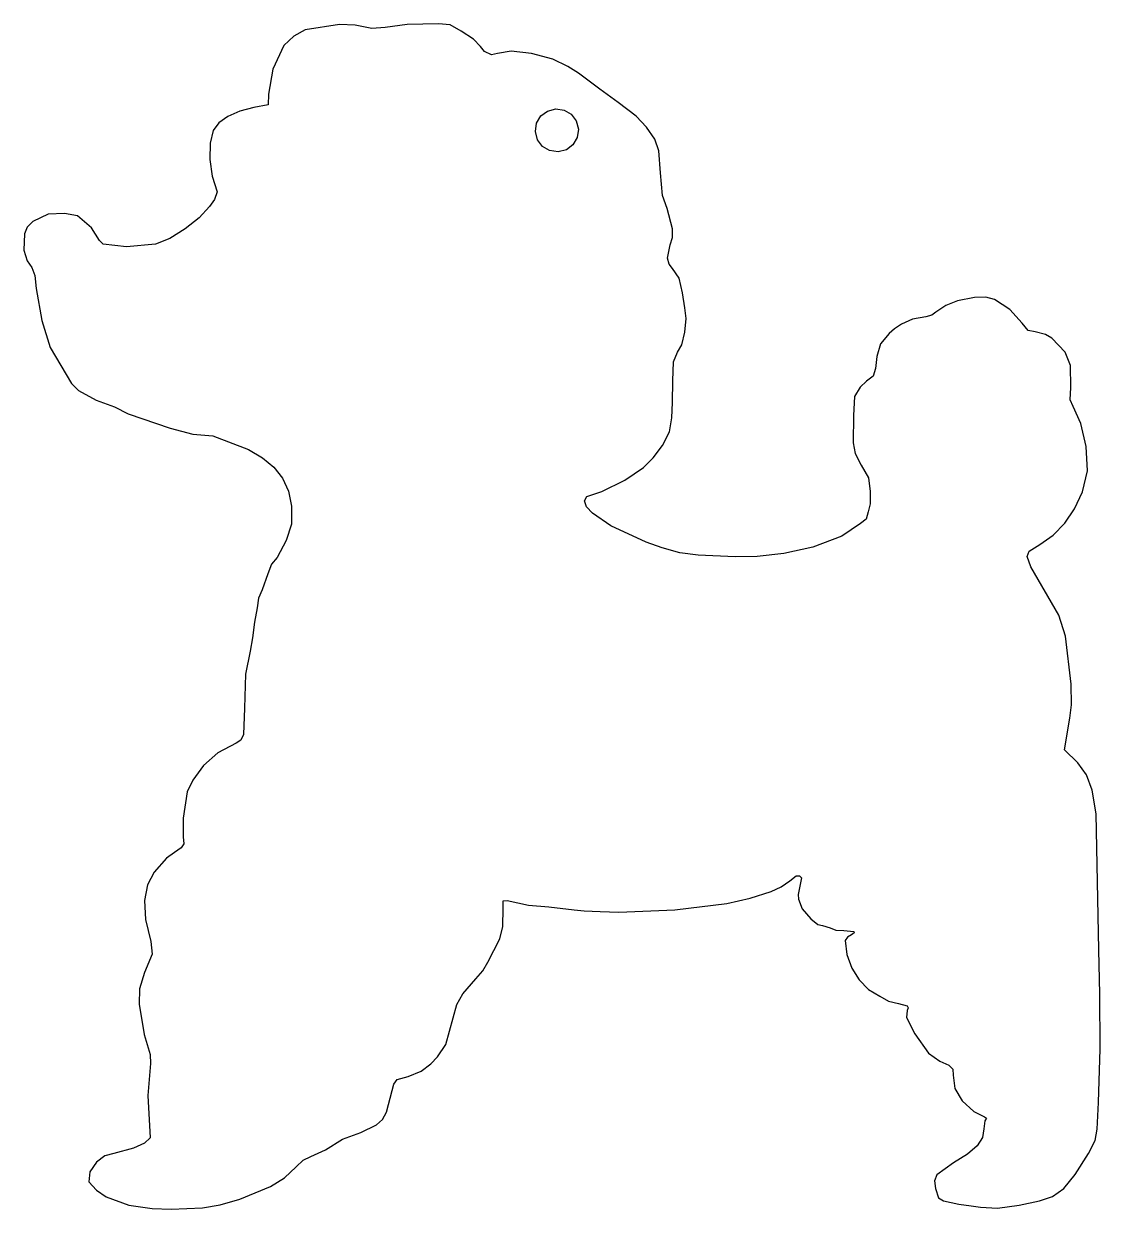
# Model space of a CAD drawing. Extents: x 0 to 100, y 0 to 110.
import ezdxf

# ---------------------------------------------------------------- set-up
doc = ezdxf.new("R2010")
doc.units = 0
doc.layers.add('Layer_1', color=7, linetype='CONTINUOUS')

msp = doc.modelspace()

# ---------------------------------------------------------------- linework, layer by layer
at = {"layer": 'Layer_1', "color": 7}
for points in [[(29.343652, 110.046849), (26.172721, 109.546661), (25.113715, 108.9647), (24.172676, 108.1086), (23.147726, 105.899592), (22.756011, 103.582823), (22.714164, 102.591272), (21.391624, 102.351199), (20.092947, 102.01214), (18.985094, 101.516044), (18.140687, 100.903283), (17.632343, 100.214227), (17.335338, 99.012751), (17.305278, 97.517728), (17.528491, 95.946434), (17.991307, 94.516149), (17.733561, 93.781797), (17.267999, 93.144577), (16.326713, 92.096198), (15.026251, 91.0545), (13.5966, 90.18043), (12.26775, 89.634932), (9.58559, 89.398048), (7.409352, 89.637068), (7.057026, 89.987244), (6.332319, 91.170148), (5.020618, 92.27292), (3.801754, 92.502209), (2.294549, 92.416929), (0.859486, 91.746174), (0.356893, 91.209758), (0.092816, 90.616323), (0.027628, 89.077912), (0.357888, 88.097939), (0.771696, 87.47383), (1.044564, 86.747374), (1.175448, 85.536368), (1.722974, 82.552557), (2.484712, 80.039139), (3.968668, 77.547038), (4.458066, 76.69981), (5.124271, 76.042669), (6.76459, 75.141526), (8.4446, 74.529367), (9.719279, 73.89195), (13.63941, 72.545037), (15.718482, 71.984897), (17.581535, 71.829061), (20.891935, 70.568174), (22.197201, 69.815755), (23.25765, 68.942602), (24.064635, 67.919155), (24.60951, 66.715851), (24.883628, 65.303129), (24.878343, 63.651426), (24.409039, 62.107991), (23.553132, 60.554483), (23.027286, 59.933429), (22.693138, 59.040061), (22.167745, 57.542015), (21.841343, 56.780404), (21.693073, 55.856087), (21.47078, 54.535533), (21.256445, 53.07212), (21.042331, 51.853716), (20.612075, 49.6948), (20.527971, 46.564623), (20.441708, 44.103947), (20.199741, 43.594484), (19.762175, 43.300071), (18.036803, 42.413962), (16.715373, 41.235139), (15.736783, 39.857286), (15.216739, 38.786089), (14.824877, 36.33628), (14.847393, 34.604085), (14.894118, 33.957659), (14.636582, 33.575388), (14.022205, 33.152876), (13.276602, 32.60789), (12.150223, 31.324412), (11.516136, 30.15591), (11.248661, 28.684456), (11.349306, 26.925514), (11.819585, 24.894546), (11.948736, 23.715005), (11.232437, 21.991252), (10.790429, 20.49655), (10.748211, 19.065957), (11.20585, 16.243966), (11.755416, 14.371546), (11.785845, 13.548958), (11.540923, 10.578608), (11.759165, 6.641428), (11.254361, 6.146075), (10.211819, 5.699762), (8.390976, 5.201135), (7.559387, 4.960823), (6.776916, 4.385485), (6.154437, 3.48847), (6.078505, 2.566901), (6.784327, 1.772138), (7.676916, 1.163151), (9.790596, 0.402497), (11.955953, 0.084925), (13.709392, 0.01042), (16.627432, 0.154438), (18.276841, 0.415969), (20.092229, 0.9391), (22.956241, 2.129376), (24.252465, 2.946736), (25.337301, 3.953911), (25.983659, 4.579386), (26.684059, 4.921058), (28.045975, 5.533113), (29.624965, 6.509965), (31.318387, 7.148317), (32.795532, 7.856694), (33.349653, 8.364805), (33.725688, 9.043619), (34.247421, 11.046494), (34.399155, 11.642039), (34.717578, 12.057262), (35.719326, 12.33958), (36.947065, 12.848317), (37.835126, 13.525223), (38.437179, 14.168944), (39.237835, 15.313697), (40.252184, 19.028108), (40.788275, 20.035761), (42.000667, 21.398281), (42.657888, 22.165227), (43.125122, 22.953988), (44.247957, 25.119776), (44.514153, 26.280269), (44.537622, 27.96952), (44.560574, 28.650162), (44.913093, 28.697682), (46.905679, 28.262337), (48.796928, 28.100432), (51.137456, 27.824007), (52.067059, 27.732485), (53.549908, 27.667153), (55.29133, 27.606978), (60.494709, 27.833792), (65.323934, 28.406127), (67.496411, 28.906171), (69.417461, 29.521647), (70.373618, 29.949326), (71.164625, 30.520349), (71.765105, 30.974157), (72.056019, 30.971695), (72.24958, 30.793413), (71.947442, 29.246528), (71.958254, 28.803369), (72.32038, 27.904693), (73.118001, 26.986591), (73.762859, 26.460911), (74.183881, 26.357202), (74.921745, 26.139434), (75.425364, 25.928769), (76.182909, 25.904591), (77.092327, 25.821412), (77.149374, 25.686952), (76.898017, 25.514523), (76.504242, 25.284671), (76.316287, 24.972503), (76.451017, 23.663729), (76.936084, 22.413023), (77.602802, 21.314756), (78.458097, 20.425842), (79.508892, 19.803192), (80.32001, 19.349136), (81.247841, 19.123462), (82.053945, 18.918127), (82.167424, 18.721435), (82.060009, 18.484559), (82.00839, 17.807968), (82.777925, 16.30111), (84.045934, 14.499222), (85.082928, 13.757662), (85.917078, 13.38812), (86.292743, 13.036566), (86.31531, 12.462657), (86.470373, 11.231822), (87.150767, 10.077738), (88.260531, 9.106689), (89.225721, 8.593898), (89.412644, 8.45852), (89.283636, 8.218091), (89.175951, 7.495602), (89.048013, 6.690935), (88.553265, 5.915659), (87.663945, 5.13872), (86.352293, 4.329069), (84.814492, 3.209966), (84.611227, 2.648105), (84.682643, 1.938675), (84.97757, 1.077431), (85.440353, 0.783624), (86.861791, 0.49302), (87.994425, 0.324956), (88.855674, 0.215765), (90.447372, 0.102636), (92.455221, 0.406998), (94.332778, 0.807415), (95.54166, 1.195014), (96.593731, 1.947836), (97.659431, 3.229619), (98.909197, 5.204099), (99.519399, 6.396445), (99.689217, 7.466364), (99.825584, 9.914642), (99.990796, 14.916476), (99.944499, 19.979891), (99.861994, 24.117086), (99.597551, 36.749598), (99.232577, 38.928882), (98.714966, 40.363508), (97.910014, 41.474877), (96.683014, 42.68439), (97.175427, 45.628628), (97.320569, 46.876228), (97.286849, 48.783005), (96.756547, 53.232476), (96.147977, 55.195515), (93.545214, 59.682324), (93.196387, 60.633627), (93.399477, 61.128181), (94.368267, 61.752836), (95.615468, 62.627983), (96.694903, 63.736558), (97.604891, 65.07697), (98.343751, 66.64763), (98.789642, 68.592439), (98.687554, 70.843428), (98.195738, 72.977851), (97.472446, 74.572966), (97.19244, 75.176454), (97.258937, 76.331504), (97.235864, 78.377888), (96.720333, 79.61124), (95.477708, 80.924166), (94.904955, 81.248202), (93.938463, 81.504079), (93.297917, 81.627421), (92.746601, 82.320601), (91.602558, 83.590152), (90.157215, 84.492267), (89.375087, 84.720391), (88.316441, 84.676341), (86.743526, 84.366854), (85.657571, 83.945815), (84.715773, 83.343282), (84.347681, 83.036644), (83.778824, 82.9028), (82.552769, 82.670248), (81.538532, 82.209454), (80.897016, 81.776186), (80.375833, 81.340376), (79.575152, 80.380716), (79.250239, 79.197211), (79.116655, 78.098491), (78.889962, 77.393185), (78.283788, 76.906414), (77.696443, 76.377758), (77.159567, 75.512509), (77.064576, 73.732167), (77.045675, 71.187522), (77.221858, 70.187976), (77.774896, 69.112223), (78.467807, 67.953249), (78.63161, 66.677636), (78.636194, 65.532533), (78.449591, 64.799997), (78.237261, 64.091267), (77.711656, 63.69109), (76.00138, 62.528029), (73.287267, 61.497087), (70.605448, 60.907126), (68.146509, 60.645385), (66.101036, 60.599106), (62.656621, 60.770528), (60.948489, 60.988087), (59.3242, 61.432765), (57.815943, 61.954314), (54.535944, 63.479586), (52.83379, 64.66596), (52.293934, 65.26131), (52.086039, 65.818568), (52.303326, 66.217012), (53.707521, 66.666974), (55.846035, 67.740453), (57.590188, 68.912514), (58.486972, 69.796237), (59.346508, 70.948475), (59.982801, 72.229772), (60.209856, 73.500671), (60.282108, 74.942305), (60.308194, 76.963801), (60.359647, 78.705889), (60.737928, 79.622579), (61.131453, 80.301527), (61.420321, 81.466546), (61.540657, 82.738466), (61.428588, 83.738116), (61.184925, 85.125171), (60.895714, 86.49222), (60.263721, 87.389753), (59.954031, 87.794427), (59.809937, 88.352598), (60.053736, 89.583006), (60.264881, 90.251329), (60.282699, 91.077147), (59.759359, 92.959547), (59.343643, 94.15751), (59.164429, 96.254632), (58.988652, 98.31087), (58.628407, 99.405079), (57.8573, 100.522415), (56.900575, 101.529824), (55.213199, 102.792702), (53.520766, 104.048221), (51.533366, 105.536927), (50.547366, 106.14303), (49.144221, 106.817201), (47.184922, 107.346684), (45.277907, 107.576529), (44.031614, 107.351788), (43.457918, 107.228882), (42.80502, 107.546956), (42.455236, 108.017462), (41.783586, 108.698143), (40.638611, 109.427851), (39.629477, 110.017301), (38.529206, 110.119307), (35.645042, 110.047799), (33.603528, 109.752517), (32.342763, 109.683054), (30.807553, 109.989705), (29.343652, 110.046849), (29.343652, 110.046849)], [(49.421198, 102.211248), (50.206884, 102.097807), (50.864913, 101.705659), (51.327709, 101.095248), (51.527699, 100.327017), (51.414256, 99.541329), (51.022107, 98.883301), (50.411697, 98.420505), (49.643467, 98.220516), (48.85778, 98.333958), (48.19975, 98.726107), (47.736954, 99.336519), (47.536966, 100.10475), (47.650407, 100.890437), (48.042556, 101.548465), (48.652967, 102.01126), (49.421198, 102.211248), (49.421198, 102.211248)]]:
    msp.add_lwpolyline(points, dxfattribs=at)

doc.saveas('drawing.dxf')
